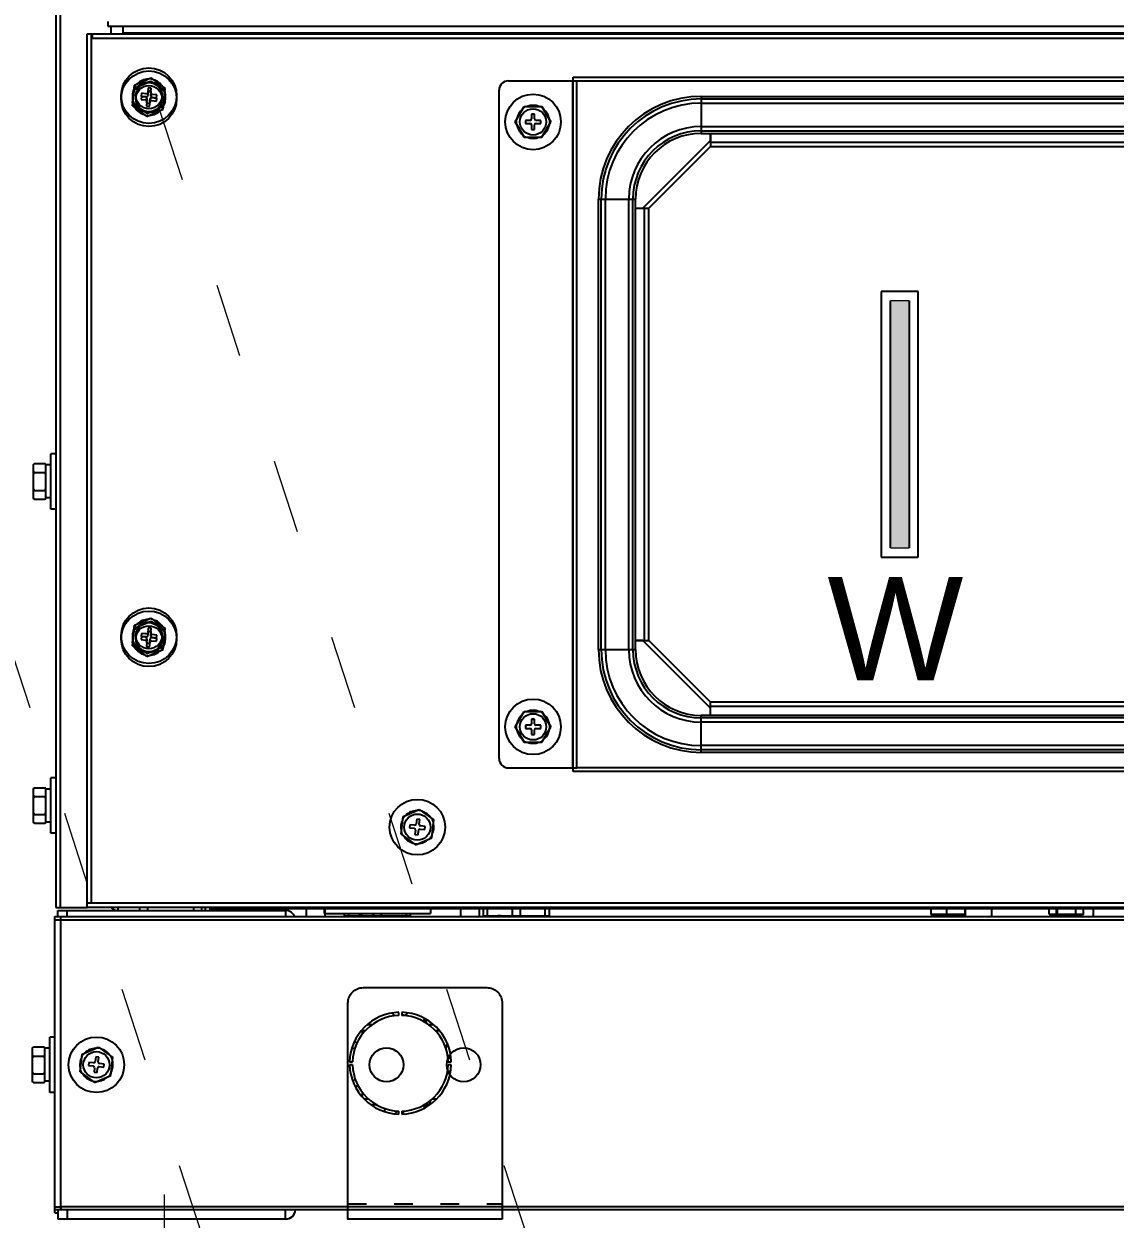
# Model space of a CAD drawing. Extents: x 59521 to 184406, y -1257 to 56672.
# Drawn here: x 89426 to 89779.6, y 13804.5 to 14191.8 of the extents above; entities that cross this region are included whole.
import ezdxf

# ---------------------------------------------------------------- set-up
doc = ezdxf.new("R2010")
doc.units = 0
doc.header["$MEASUREMENT"] = 0
doc.linetypes.add('ACAD_ISO03W100', pattern=[30, 12, -18])
doc.linetypes.add('CENTER', pattern=[50.8, 31.75, -6.35, 6.35, -6.35])
doc.layers.get('0').update_dxf_attribs({"linetype": 'CONTINUOUS'})
for name, color, linetype in [('2201-99013_0', 7, 'CONTINUOUS'), ('2301-12438_0', 7, 'CONTINUOUS'), ('2401-01144-S-M6-16HWM_0', 7, 'CONTINUOUS'), ('2403-00027_S-M6-0_0', 7, 'CONTINUOUS'), ('4208-00681_1_0', 7, 'CONTINUOUS'), ('4208-00681_2_0', 7, 'CONTINUOUS'), ('4209-00026-D30-M_0', 7, 'CONTINUOUS'), ('4209-B0008_0', 7, 'CONTINUOUS'), ('4212-L0877_0', 7, 'CONTINUOUS'), ('4215-12269_10_0', 7, 'CONTINUOUS'), ('4215-19365_1_0', 7, 'CONTINUOUS'), ('4215-19365_2_0', 7, 'CONTINUOUS'), ('4215-19366_0', 7, 'CONTINUOUS'), ('4215-19368_0', 7, 'CONTINUOUS'), ('4215-19371_3_0', 7, 'CONTINUOUS'), ('4215-19373_0', 7, 'CONTINUOUS'), ('4215-19374_0', 7, 'CONTINUOUS'), ('4215-19391_1_0', 7, 'CONTINUOUS'), ('4215-19407_1_0', 7, 'CONTINUOUS'), ('4217-19513_0', 7, 'CONTINUOUS'), ('CORNER_FITTING-1_041_0', 7, 'CONTINUOUS'), ('DT-240_0', 7, 'CONTINUOUS')]:
    doc.layers.add(name, color=color, linetype=linetype)
for name, color, linetype, lineweight in [('3中心线层', 1, 'CENTER', 18), ('dim', 4, 'CONTINUOUS', 18), ('THICK', 7, 'CONTINUOUS', 0)]:
    doc.layers.add(name, color=color, linetype=linetype, lineweight=lineweight)
doc.styles.get("Standard").update_dxf_attribs({"font": '', "height": 60})
doc.styles.get('Standard').set_extended_font_data('SimSun')

# ---------------------------------------------------------------- blocks, each defined once
blk = doc.blocks.new('ETRYRTERRTERWDDASW')
at = {"layer": 'THICK', "color": 1, "linetype": 'ACAD_ISO03W100', "ltscale": 2}
for p, q in [((214128.38, 51356.57), (213334.9, 48924.57)), ((214233.57, 51356.57), (213440.09, 48924.57))]:
    blk.add_line(p, q, dxfattribs=at)
blk = doc.blocks.new('A$C5A9F4CD4')
at = {"layer": 'dim'}
blk.add_hatch(color=1, dxfattribs=at).paths.add_polyline_path([(278.04, 217.5), (284.04, 217.5), (284.04, 297.5), (278.04, 297.5)])
at = {"layer": '2201-99013_0', "color": 87, "linetype": 'Continuous'}
for p, q in [((56.1, 100), (56.1, 101)), ((56.1, 100), (56.1, 101)), ((57.6, 100), (57.6, 101)), ((57.6, 100), (57.6, 101))]:
    blk.add_line(p, q, dxfattribs=at)
at = {"layer": '2301-12438_0', "color": 87, "linetype": 'Continuous'}
for p, q in [((287.04, 300.5), (275.04, 300.5)), ((275.04, 300.5), (275.04, 214.5)), ((287.04, 214.5), (287.04, 300.5)), ((275.04, 214.5), (287.04, 214.5))]:
    blk.add_line(p, q, dxfattribs=at)
at = {"layer": '2401-01144-S-M6-16HWM_0', "color": 87, "linetype": 'Continuous'}
for p, q in [((33.05, 367.43), (38.34, 369.74)), ((33.05, 366.43), (38.34, 368.74)), ((38.34, 369.74), (42.99, 366.31)), ((38.34, 368.74), (42.99, 365.31)), ((32.41, 361.69), (33.05, 367.43)), ((32.41, 360.69), (33.05, 366.43)), ((35.27, 364.78), (35.16, 363.78)), ((36.76, 364.61), (35.27, 364.78)), ((37.48, 366.54), (37.31, 365.05)), ((37.48, 365.54), (37.31, 364.05)), ((38.48, 366.43), (37.48, 366.54)), ((38.48, 365.43), (37.48, 365.54)), ((38.31, 364.94), (38.48, 366.43)), ((38.31, 363.94), (38.48, 365.43)), ((40.24, 364.22), (38.75, 364.39)), ((40.13, 363.22), (40.24, 364.22)), ((42.35, 360.57), (42.99, 366.31)), ((42.35, 359.57), (42.99, 365.31)), ((32.41, 361.69), (37.06, 358.26)), ((32.41, 360.69), (37.06, 357.26)), ((35.16, 363.78), (36.65, 363.61)), ((35.27, 363.78), (35.16, 362.78)), ((35.16, 362.78), (36.65, 362.61)), ((36.76, 363.61), (35.27, 363.78)), ((37.09, 363.06), (36.92, 361.57)), ((37.09, 362.06), (36.92, 360.57)), ((36.92, 361.57), (37.92, 361.46)), ((36.92, 360.57), (37.92, 360.46)), ((37.06, 358.26), (42.35, 360.57)), ((37.92, 361.46), (38.09, 362.95)), ((37.92, 360.46), (38.09, 361.95)), ((38.64, 363.39), (40.13, 363.22)), ((38.64, 362.39), (40.13, 362.22)), ((40.24, 363.22), (38.75, 363.39)), ((40.13, 362.22), (40.24, 363.22)), ((156.43, 355.5), (159.31, 360.5)), ((156.43, 355.5), (159.31, 360.5)), ((159.31, 360.5), (165.09, 360.5)), ((159.31, 360.5), (165.09, 360.5)), ((167.97, 355.5), (165.09, 360.5)), ((165.09, 360.5), (167.97, 355.5)), ((37.06, 357.26), (42.35, 359.57)), ((162.7, 358), (161.7, 358)), ((161.7, 358), (161.7, 356.5)), ((162.7, 358), (161.7, 358)), ((161.7, 358), (161.7, 356.5)), ((162.7, 356.5), (162.7, 358)), ((162.7, 356.5), (162.7, 358)), ((159.31, 350.5), (156.43, 355.5)), ((156.43, 355.5), (159.31, 350.5)), ((161.2, 356), (159.7, 356)), ((159.7, 356), (159.7, 355)), ((161.2, 356), (159.7, 356)), ((159.7, 356), (159.7, 355)), ((159.7, 355), (161.2, 355)), ((159.7, 355), (161.2, 355)), ((161.7, 354.5), (161.7, 353)), ((161.7, 354.5), (161.7, 353)), ((161.7, 353), (162.7, 353)), ((161.7, 353), (162.7, 353)), ((162.7, 353), (162.7, 354.5)), ((162.7, 353), (162.7, 354.5)), ((164.7, 356), (163.2, 356)), ((164.7, 356), (163.2, 356)), ((163.2, 355), (164.7, 355)), ((163.2, 355), (164.7, 355)), ((164.7, 355), (164.7, 356)), ((164.7, 355), (164.7, 356)), ((165.09, 350.5), (167.97, 355.5)), ((165.09, 350.5), (167.97, 355.5)), ((159.31, 350.5), (165.09, 350.5)), ((159.31, 350.5), (165.09, 350.5)), ((7.5, 248), (5.9, 248)), ((5.9, 230), (5.9, 248)), ((7.5, 248), (5.9, 248)), ((5.9, 230), (5.9, 248)), ((0.6, 244.77), (0.3, 244.47)), ((0.6, 244.77), (0.3, 244.47)), ((0.3, 233.53), (0.3, 244.47)), ((0.3, 233.53), (0.3, 244.47)), ((0.6, 244.77), (4, 244.77)), ((0.6, 244.77), (4, 244.77)), ((4.3, 244.47), (4, 244.77)), ((4.3, 244.47), (4, 244.77)), ((4.3, 233.53), (4.3, 244.47)), ((4.3, 233.53), (4.3, 244.47)), ((5.9, 244.35), (4.3, 244.35)), ((5.9, 244.35), (4.3, 244.35)), ((0.6, 241.89), (4, 241.89)), ((0.6, 241.89), (4, 241.89)), ((0.6, 233.23), (0.3, 233.53)), ((0.6, 233.23), (0.3, 233.53)), ((0.6, 236.11), (4, 236.11)), ((0.6, 236.11), (4, 236.11)), ((0.6, 233.23), (4, 233.23)), ((0.6, 233.23), (4, 233.23)), ((4.3, 233.53), (4, 233.23)), ((4.3, 233.53), (4, 233.23)), ((5.9, 233.65), (4.3, 233.65)), ((5.9, 233.65), (4.3, 233.65)), ((7.5, 230), (5.9, 230)), ((7.5, 230), (5.9, 230)), ((33.05, 192.43), (38.34, 194.74)), ((33.05, 191.43), (38.34, 193.74)), ((38.34, 194.74), (42.99, 191.31)), ((38.34, 193.74), (42.99, 190.31)), ((32.41, 186.69), (33.05, 192.43)), ((32.41, 185.69), (33.05, 191.43)), ((35.27, 189.78), (35.16, 188.78)), ((36.76, 189.61), (35.27, 189.78)), ((37.48, 191.54), (37.31, 190.05)), ((37.48, 190.54), (37.31, 189.05)), ((38.48, 191.43), (37.48, 191.54)), ((38.48, 190.43), (37.48, 190.54)), ((38.31, 189.94), (38.48, 191.43)), ((38.31, 188.94), (38.48, 190.43)), ((42.35, 185.57), (42.99, 191.31)), ((42.35, 184.57), (42.99, 190.31)), ((32.41, 186.69), (37.06, 183.26)), ((35.16, 188.78), (36.65, 188.61)), ((35.27, 188.78), (35.16, 187.78)), ((35.16, 187.78), (36.65, 187.61)), ((36.76, 188.61), (35.27, 188.78)), ((37.09, 188.06), (36.92, 186.57)), ((37.09, 187.06), (36.92, 185.57)), ((36.92, 186.57), (37.92, 186.46)), ((37.92, 186.46), (38.09, 187.95)), ((37.92, 185.46), (38.09, 186.95)), ((38.64, 188.39), (40.13, 188.22)), ((38.64, 187.39), (40.13, 187.22)), ((40.24, 189.22), (38.75, 189.39)), ((40.24, 188.22), (38.75, 188.39)), ((40.13, 188.22), (40.24, 189.22)), ((40.13, 187.22), (40.24, 188.22)), ((32.41, 185.69), (37.06, 182.26)), ((36.92, 185.57), (37.92, 185.46)), ((37.06, 183.26), (42.35, 185.57)), ((37.06, 182.26), (42.35, 184.57)), ((156.43, 159.5), (159.31, 164.5)), ((156.43, 159.5), (159.31, 164.5)), ((159.31, 164.5), (165.09, 164.5)), ((159.31, 164.5), (165.09, 164.5)), ((167.97, 159.5), (165.09, 164.5)), ((165.09, 164.5), (167.97, 159.5)), ((159.31, 154.5), (156.43, 159.5)), ((156.43, 159.5), (159.31, 154.5)), ((161.2, 160), (159.7, 160)), ((159.7, 160), (159.7, 159)), ((161.2, 160), (159.7, 160)), ((159.7, 160), (159.7, 159)), ((159.7, 159), (161.2, 159)), ((159.7, 159), (161.2, 159)), ((162.7, 162), (161.7, 162)), ((161.7, 162), (161.7, 160.5)), ((162.7, 162), (161.7, 162)), ((161.7, 162), (161.7, 160.5)), ((162.7, 160.5), (162.7, 162)), ((162.7, 160.5), (162.7, 162)), ((164.7, 160), (163.2, 160)), ((164.7, 160), (163.2, 160)), ((163.2, 159), (164.7, 159)), ((163.2, 159), (164.7, 159)), ((164.7, 159), (164.7, 160)), ((164.7, 159), (164.7, 160)), ((165.09, 154.5), (167.97, 159.5)), ((165.09, 154.5), (167.97, 159.5)), ((161.7, 158.5), (161.7, 157)), ((161.7, 158.5), (161.7, 157)), ((161.7, 157), (162.7, 157)), ((161.7, 157), (162.7, 157)), ((162.7, 157), (162.7, 158.5)), ((162.7, 157), (162.7, 158.5)), ((159.31, 154.5), (165.09, 154.5)), ((159.31, 154.5), (165.09, 154.5)), ((0.6, 139.77), (0.3, 139.47)), ((0.6, 139.77), (0.3, 139.47)), ((0.3, 128.53), (0.3, 139.47)), ((0.3, 128.53), (0.3, 139.47)), ((0.6, 139.77), (4, 139.77)), ((0.6, 139.77), (4, 139.77)), ((4.3, 139.47), (4, 139.77)), ((4.3, 139.47), (4, 139.77)), ((4.3, 128.53), (4.3, 139.47)), ((4.3, 128.53), (4.3, 139.47)), ((7.5, 143), (5.9, 143)), ((5.9, 125), (5.9, 143)), ((7.5, 143), (5.9, 143)), ((5.9, 125), (5.9, 143)), ((0.6, 136.89), (4, 136.89)), ((0.6, 136.89), (4, 136.89)), ((5.9, 139.35), (4.3, 139.35)), ((5.9, 139.35), (4.3, 139.35)), ((120.05, 130.43), (125.34, 132.74)), ((120.05, 130.43), (125.34, 132.74)), ((125.34, 132.74), (129.99, 129.31)), ((125.34, 132.74), (129.99, 129.31)), ((0.6, 128.23), (0.3, 128.53)), ((0.6, 128.23), (0.3, 128.53)), ((0.6, 131.11), (4, 131.11)), ((0.6, 131.11), (4, 131.11)), ((0.6, 128.23), (4, 128.23)), ((0.6, 128.23), (4, 128.23)), ((4.3, 128.53), (4, 128.23)), ((4.3, 128.53), (4, 128.23)), ((5.9, 128.65), (4.3, 128.65)), ((5.9, 128.65), (4.3, 128.65)), ((119.41, 124.69), (120.05, 130.43)), ((119.41, 124.69), (120.05, 130.43)), ((124.48, 129.54), (124.31, 128.05)), ((124.48, 129.54), (124.31, 128.05)), ((125.48, 129.43), (124.48, 129.54)), ((125.48, 129.43), (124.48, 129.54)), ((125.31, 127.94), (125.48, 129.43)), ((125.31, 127.94), (125.48, 129.43)), ((129.35, 123.57), (129.99, 129.31)), ((129.35, 123.57), (129.99, 129.31)), ((7.5, 125), (5.9, 125)), ((7.5, 125), (5.9, 125)), ((119.41, 124.69), (124.06, 121.26)), ((119.41, 124.69), (124.06, 121.26)), ((122.27, 127.78), (122.16, 126.78)), ((122.27, 127.78), (122.16, 126.78)), ((122.16, 126.78), (123.65, 126.61)), ((122.16, 126.78), (123.65, 126.61)), ((123.76, 127.61), (122.27, 127.78)), ((123.76, 127.61), (122.27, 127.78)), ((124.09, 126.06), (123.92, 124.57)), ((124.09, 126.06), (123.92, 124.57)), ((123.92, 124.57), (124.92, 124.46)), ((123.92, 124.57), (124.92, 124.46)), ((124.92, 124.46), (125.09, 125.95)), ((124.92, 124.46), (125.09, 125.95)), ((125.64, 126.39), (127.13, 126.22)), ((125.64, 126.39), (127.13, 126.22)), ((127.24, 127.22), (125.75, 127.39)), ((127.24, 127.22), (125.75, 127.39)), ((127.13, 126.22), (127.24, 127.22)), ((127.13, 126.22), (127.24, 127.22)), ((124.06, 121.26), (129.35, 123.57)), ((124.06, 121.26), (129.35, 123.57)), ((88.7, 100.5), (88.7, 98)), ((94.7, 100.5), (94.7, 98)), ((138.7, 100.5), (138.7, 98)), ((144.7, 100.5), (144.7, 98)), ((293.7, 98), (293.7, 98.5)), ((296.2, 100.5), (296.2, 98)), ((299.7, 98), (299.7, 98.5)), ((302.2, 100.5), (302.2, 98)), ((332, 100.5), (332, 98)), ((332, 98), (332, 98.5)), ((338, 100.5), (338, 98)), ((338, 98), (338, 98.5)), ((7.2, 59), (5.6, 59)), ((5.6, 41), (5.6, 59)), ((7.2, 59), (5.6, 59)), ((5.6, 41), (5.6, 59)), ((0.25, 55.73), (0, 55.47)), ((0.25, 55.73), (0, 55.47)), ((0, 44.53), (0, 55.47)), ((0, 44.53), (0, 55.47)), ((0.3, 55.77), (3.7, 55.77)), ((0.3, 55.77), (3.7, 55.77)), ((4, 55.47), (3.75, 55.73)), ((4, 55.47), (3.75, 55.73)), ((4, 44.53), (4, 55.47)), ((4, 44.53), (4, 55.47)), ((5.6, 55.35), (4, 55.35)), ((5.6, 55.35), (4, 55.35)), ((16.05, 53.43), (21.34, 55.74)), ((16.05, 53.43), (21.34, 55.74)), ((21.34, 55.74), (25.99, 52.31)), ((21.34, 55.74), (25.99, 52.31)), ((0.3, 52.81), (3.7, 52.81)), ((0.3, 52.81), (3.7, 52.81)), ((15.41, 47.69), (16.05, 53.43)), ((15.41, 47.69), (16.05, 53.43)), ((18.27, 50.78), (18.16, 49.78)), ((18.27, 50.78), (18.16, 49.78)), ((19.76, 50.61), (18.27, 50.78)), ((19.76, 50.61), (18.27, 50.78)), ((20.48, 52.54), (20.31, 51.05)), ((20.48, 52.54), (20.31, 51.05)), ((21.48, 52.43), (20.48, 52.54)), ((21.48, 52.43), (20.48, 52.54)), ((21.31, 50.94), (21.48, 52.43)), ((21.31, 50.94), (21.48, 52.43)), ((23.24, 50.22), (21.75, 50.39)), ((23.24, 50.22), (21.75, 50.39)), ((25.35, 46.57), (25.99, 52.31)), ((25.35, 46.57), (25.99, 52.31)), ((0.3, 47.04), (3.7, 47.04)), ((0.3, 47.04), (3.7, 47.04)), ((15.41, 47.69), (20.06, 44.26)), ((15.41, 47.69), (20.06, 44.26)), ((18.16, 49.78), (19.65, 49.61)), ((18.16, 49.78), (19.65, 49.61)), ((20.09, 49.06), (19.92, 47.57)), ((20.09, 49.06), (19.92, 47.57)), ((19.92, 47.57), (20.92, 47.46)), ((19.92, 47.57), (20.92, 47.46)), ((20.06, 44.26), (25.35, 46.57)), ((20.06, 44.26), (25.35, 46.57)), ((20.92, 47.46), (21.09, 48.95)), ((20.92, 47.46), (21.09, 48.95)), ((21.64, 49.39), (23.13, 49.22)), ((21.64, 49.39), (23.13, 49.22)), ((23.13, 49.22), (23.24, 50.22)), ((23.13, 49.22), (23.24, 50.22)), ((0.25, 44.27), (0, 44.53)), ((0.25, 44.27), (0, 44.53)), ((0.3, 44.23), (0.25, 44.27)), ((0.3, 44.23), (0.25, 44.27)), ((0.3, 44.23), (3.7, 44.23)), ((0.3, 44.23), (3.7, 44.23)), ((3.7, 44.23), (3.75, 44.27)), ((3.7, 44.23), (3.75, 44.27)), ((4, 44.53), (3.75, 44.27)), ((4, 44.53), (3.75, 44.27)), ((5.6, 44.65), (4, 44.65)), ((5.6, 44.65), (4, 44.65)), ((7.2, 41), (5.6, 41)), ((7.2, 41), (5.6, 41))]:
    blk.add_line(p, q, dxfattribs=at)
for centre, radius in [((37.7, 364), 9), ((37.7, 363), 9), ((37.7, 364), 4.25), ((37.7, 363), 4.25), ((162.2, 355.5), 9), ((162.2, 355.5), 9), ((162.2, 355.5), 4.25), ((162.2, 355.5), 4.25), ((37.7, 189), 9), ((37.7, 188), 9), ((37.7, 189), 4.25), ((37.7, 188), 4.25), ((162.2, 159.5), 9), ((162.2, 159.5), 9), ((162.2, 159.5), 4.25), ((162.2, 159.5), 4.25), ((124.7, 127), 9), ((124.7, 127), 9), ((124.7, 127), 4.25), ((124.7, 127), 4.25), ((20.7, 50), 9), ((20.7, 50), 9), ((20.7, 50), 4.25), ((20.7, 50), 4.25)]:
    blk.add_circle(centre, radius, dxfattribs=at)
for centre, radius, start, end in [((37.7, 364), 5.35, 92.7492, 134.4285), ((37.7, 363), 5.35, 92.7492, 134.4285), ((37.7, 364), 5.47, 77.5964, 89.5813), ((37.7, 363), 5.47, 77.5964, 89.5813), ((37.7, 364), 5.35, 32.7492, 74.4285), ((37.7, 363), 5.35, 32.7492, 74.4285), ((37.7, 364), 5.35, 152.7492, 194.4285), ((37.7, 363), 5.35, 152.7492, 194.4285), ((37.7, 364), 5.47, 137.5964, 149.5813), ((37.7, 363), 5.47, 137.5964, 149.5813), ((36.82, 365.11), 0.5, 263.5888, 353.5888), ((36.82, 364.11), 0.5, 263.5888, 353.5888), ((38.81, 364.88), 0.5, 173.5888, 263.5888), ((37.7, 364), 5.47, 17.5964, 29.5813), ((37.7, 363), 5.47, 17.5964, 29.5813), ((37.7, 364), 5.35, 332.7492, 14.4285), ((37.7, 363), 5.35, 332.7492, 14.4285), ((37.7, 364), 5.47, 197.5964, 209.5813), ((37.7, 363), 5.47, 197.5964, 209.5813), ((37.7, 364), 5.35, 212.7492, 254.4285), ((36.59, 363.12), 0.5, 353.5888, 83.5888), ((36.59, 362.12), 0.5, 353.5888, 83.5888), ((37.7, 364), 5.35, 272.7492, 314.4285), ((38.58, 362.89), 0.5, 83.5888, 173.5888), ((38.58, 361.89), 0.5, 83.5888, 173.5888), ((38.81, 363.88), 0.5, 173.5888, 263.5888), ((37.7, 364), 5.47, 317.5964, 329.5813), ((37.7, 363), 5.47, 317.5964, 329.5813), ((162.2, 355.5), 5.47, 114.0076, 125.9924), ((162.2, 355.5), 5.47, 114.0076, 125.9924), ((162.2, 355.5), 5.35, 69.1603, 110.8397), ((162.2, 355.5), 5.35, 69.1603, 110.8397), ((162.2, 355.5), 5.47, 54.0076, 65.9924), ((162.2, 355.5), 5.47, 54.0076, 65.9924), ((37.7, 363), 5.35, 212.7492, 254.4285), ((37.7, 364), 5.47, 257.5964, 269.5813), ((37.7, 363), 5.47, 257.5964, 269.5813), ((37.7, 363), 5.35, 272.7492, 314.4285), ((162.2, 355.5), 5.35, 129.1603, 170.8397), ((162.2, 355.5), 5.35, 129.1603, 170.8397), ((161.2, 356.5), 0.5, 270, 0), ((161.2, 356.5), 0.5, 270, 0), ((163.2, 356.5), 0.5, 180, 270), ((163.2, 356.5), 0.5, 180, 270), ((162.2, 355.5), 5.35, 9.1603, 50.8397), ((162.2, 355.5), 5.35, 9.1603, 50.8397), ((162.2, 355.5), 5.47, 174.0076, 185.9924), ((162.2, 355.5), 5.47, 174.0076, 185.9924), ((162.2, 355.5), 5.35, 189.1603, 230.8397), ((162.2, 355.5), 5.35, 189.1603, 230.8397), ((161.2, 354.5), 0.5, 0, 90), ((161.2, 354.5), 0.5, 0, 90), ((163.2, 354.5), 0.5, 90, 180), ((163.2, 354.5), 0.5, 90, 180), ((162.2, 355.5), 5.35, 309.1603, 350.8397), ((162.2, 355.5), 5.35, 309.1603, 350.8397), ((162.2, 355.5), 5.47, 354.0076, 5.9924), ((162.2, 355.5), 5.47, 354.0076, 5.9924), ((162.2, 355.5), 5.47, 234.0076, 245.9924), ((162.2, 355.5), 5.47, 234.0076, 245.9924), ((162.2, 355.5), 5.35, 249.1603, 290.8397), ((162.2, 355.5), 5.35, 249.1603, 290.8397), ((162.2, 355.5), 5.47, 294.0076, 305.9924), ((162.2, 355.5), 5.47, 294.0076, 305.9924), ((1.54, 242.2), 3.56, 39.1364, 39.5012), ((1.54, 242.2), 3.56, 39.1364, 39.5012), ((3.06, 235.8), 3.56, 219.1364, 219.5013), ((3.06, 235.8), 3.56, 219.1364, 219.5013), ((37.7, 189), 5.35, 92.7492, 134.4285), ((37.7, 189), 5.47, 77.5964, 89.5813), ((37.7, 189), 5.35, 32.7492, 74.4285), ((37.7, 189), 5.35, 152.7492, 194.4285), ((37.7, 188), 5.35, 152.7492, 194.4285), ((37.7, 189), 5.47, 137.5964, 149.5813), ((37.7, 188), 5.47, 137.5964, 149.5813), ((37.7, 188), 5.35, 92.7492, 134.4285), ((36.82, 190.11), 0.5, 263.5888, 353.5888), ((37.7, 188), 5.47, 77.5964, 89.5813), ((38.81, 189.88), 0.5, 173.5888, 263.5888), ((37.7, 188), 5.35, 32.7492, 74.4285), ((37.7, 189), 5.47, 17.5964, 29.5813), ((37.7, 188), 5.47, 17.5964, 29.5813), ((37.7, 189), 5.35, 332.7492, 14.4285), ((37.7, 189), 5.47, 197.5964, 209.5813), ((37.7, 188), 5.47, 197.5964, 209.5813), ((37.7, 189), 5.35, 212.7492, 254.4285), ((36.59, 188.12), 0.5, 353.5888, 83.5888), ((36.59, 187.12), 0.5, 353.5888, 83.5888), ((36.82, 189.11), 0.5, 263.5888, 353.5888), ((38.58, 187.89), 0.5, 83.5888, 173.5888), ((38.58, 186.89), 0.5, 83.5888, 173.5888), ((38.81, 188.88), 0.5, 173.5888, 263.5888), ((37.7, 189), 5.47, 317.5964, 329.5813), ((37.7, 188), 5.35, 332.7492, 14.4285), ((37.7, 188), 5.35, 212.7492, 254.4285), ((37.7, 189), 5.47, 257.5964, 269.5813), ((37.7, 188), 5.47, 257.5964, 269.5813), ((37.7, 189), 5.35, 272.7492, 314.4285), ((37.7, 188), 5.35, 272.7492, 314.4285), ((37.7, 188), 5.47, 317.5964, 329.5813), ((162.2, 159.5), 5.35, 129.1603, 170.8397), ((162.2, 159.5), 5.35, 129.1603, 170.8397), ((162.2, 159.5), 5.47, 114.0076, 125.9924), ((162.2, 159.5), 5.47, 114.0076, 125.9924), ((162.2, 159.5), 5.35, 69.1603, 110.8397), ((162.2, 159.5), 5.35, 69.1603, 110.8397), ((162.2, 159.5), 5.47, 54.0076, 65.9924), ((162.2, 159.5), 5.47, 54.0076, 65.9924), ((162.2, 159.5), 5.35, 9.1603, 50.8397), ((162.2, 159.5), 5.35, 9.1603, 50.8397), ((162.2, 159.5), 5.47, 174.0076, 185.9924), ((162.2, 159.5), 5.47, 174.0076, 185.9924), ((161.2, 160.5), 0.5, 270, 0), ((161.2, 160.5), 0.5, 270, 0), ((161.2, 158.5), 0.5, 0, 90), ((161.2, 158.5), 0.5, 0, 90), ((163.2, 160.5), 0.5, 180, 270), ((163.2, 160.5), 0.5, 180, 270), ((163.2, 158.5), 0.5, 90, 180), ((163.2, 158.5), 0.5, 90, 180), ((162.2, 159.5), 5.47, 354.0076, 5.9924), ((162.2, 159.5), 5.47, 354.0076, 5.9924), ((162.2, 159.5), 5.35, 189.1603, 230.8397), ((162.2, 159.5), 5.35, 189.1603, 230.8397), ((162.2, 159.5), 5.47, 234.0076, 245.9924), ((162.2, 159.5), 5.47, 234.0076, 245.9924), ((162.2, 159.5), 5.47, 294.0076, 305.9924), ((162.2, 159.5), 5.47, 294.0076, 305.9924), ((162.2, 159.5), 5.35, 309.1603, 350.8397), ((162.2, 159.5), 5.35, 309.1603, 350.8397), ((162.2, 159.5), 5.35, 249.1603, 290.8397), ((162.2, 159.5), 5.35, 249.1603, 290.8397), ((1.54, 137.2), 3.56, 39.1364, 39.5012), ((1.54, 137.2), 3.56, 39.1364, 39.5012), ((124.7, 127), 5.35, 92.7492, 134.4285), ((124.7, 127), 5.35, 92.7492, 134.4285), ((124.7, 127), 5.47, 77.5964, 89.5813), ((124.7, 127), 5.47, 77.5964, 89.5813), ((124.7, 127), 5.35, 32.7492, 74.4285), ((124.7, 127), 5.35, 32.7492, 74.4285), ((3.06, 130.8), 3.56, 219.1364, 219.5013), ((3.06, 130.8), 3.56, 219.1364, 219.5013), ((124.7, 127), 5.35, 152.7492, 194.4285), ((124.7, 127), 5.35, 152.7492, 194.4285), ((124.7, 127), 5.47, 137.5964, 149.5813), ((124.7, 127), 5.47, 137.5964, 149.5813), ((123.82, 128.11), 0.5, 263.5888, 353.5888), ((123.82, 128.11), 0.5, 263.5888, 353.5888), ((125.81, 127.88), 0.5, 173.5888, 263.5888), ((125.81, 127.88), 0.5, 173.5888, 263.5888), ((124.7, 127), 5.47, 17.5964, 29.5813), ((124.7, 127), 5.47, 17.5964, 29.5813), ((124.7, 127), 5.35, 332.7492, 14.4285), ((124.7, 127), 5.35, 332.7492, 14.4285), ((124.7, 127), 5.47, 197.5964, 209.5813), ((124.7, 127), 5.47, 197.5964, 209.5813), ((124.7, 127), 5.35, 212.7492, 254.4285), ((124.7, 127), 5.35, 212.7492, 254.4285), ((123.59, 126.12), 0.5, 353.5888, 83.5888), ((123.59, 126.12), 0.5, 353.5888, 83.5888), ((125.58, 125.89), 0.5, 83.5888, 173.5888), ((125.58, 125.89), 0.5, 83.5888, 173.5888), ((124.7, 127), 5.47, 317.5964, 329.5813), ((124.7, 127), 5.47, 317.5964, 329.5813), ((124.7, 127), 5.47, 257.5964, 269.5813), ((124.7, 127), 5.47, 257.5964, 269.5813), ((124.7, 127), 5.35, 272.7492, 314.4285), ((124.7, 127), 5.35, 272.7492, 314.4285), ((20.7, 50), 5.35, 92.7492, 134.4285), ((20.7, 50), 5.35, 92.7492, 134.4285), ((20.7, 50), 5.47, 77.5964, 89.5813), ((20.7, 50), 5.47, 77.5964, 89.5813), ((20.7, 50), 5.35, 32.7492, 74.4285), ((20.7, 50), 5.35, 32.7492, 74.4285), ((20.7, 50), 5.35, 152.7492, 194.4285), ((20.7, 50), 5.35, 152.7492, 194.4285), ((20.7, 50), 5.47, 137.5964, 149.5813), ((20.7, 50), 5.47, 137.5964, 149.5813), ((19.82, 51.11), 0.5, 263.5888, 353.5888), ((19.82, 51.11), 0.5, 263.5888, 353.5888), ((21.81, 50.88), 0.5, 173.5888, 263.5888), ((21.81, 50.88), 0.5, 173.5888, 263.5888), ((20.7, 50), 5.47, 17.5964, 29.5813), ((20.7, 50), 5.47, 17.5964, 29.5813), ((20.7, 50), 5.35, 332.7492, 14.4285), ((20.7, 50), 5.35, 332.7492, 14.4285), ((20.7, 50), 5.47, 197.5964, 209.5813), ((20.7, 50), 5.47, 197.5964, 209.5813), ((20.7, 50), 5.35, 212.7492, 254.4285), ((20.7, 50), 5.35, 212.7492, 254.4285), ((19.59, 49.12), 0.5, 353.5888, 83.5888), ((19.59, 49.12), 0.5, 353.5888, 83.5888), ((21.58, 48.89), 0.5, 83.5888, 173.5888), ((21.58, 48.89), 0.5, 83.5888, 173.5888), ((20.7, 50), 5.47, 317.5964, 329.5813), ((20.7, 50), 5.47, 317.5964, 329.5813), ((20.7, 50), 5.47, 257.5964, 269.5813), ((20.7, 50), 5.47, 257.5964, 269.5813), ((20.7, 50), 5.35, 272.7492, 314.4285), ((20.7, 50), 5.35, 272.7492, 314.4285)]:
    blk.add_arc(centre, radius, start, end, dxfattribs=at)
for points in [[(0.3, 244.44), (0.39, 244.56), (0.49, 244.67), (0.6, 244.77)], [(0.3, 244.44), (0.39, 244.56), (0.49, 244.67), (0.6, 244.77)], [(4.29, 244.46), (4.2, 244.57), (4.1, 244.67), (4, 244.77)], [(4.29, 244.46), (4.2, 244.57), (4.1, 244.67), (4, 244.77)], [(0.6, 241.89), (0.49, 241.99), (0.39, 242.1), (0.3, 242.22)], [(0.6, 241.89), (0.49, 241.99), (0.39, 242.1), (0.3, 242.22)], [(0.3, 241.23), (0.39, 241.45), (0.49, 241.67), (0.6, 241.89)], [(0.3, 241.23), (0.39, 241.45), (0.49, 241.67), (0.6, 241.89)], [(4, 241.89), (4.11, 241.99), (4.21, 242.1), (4.3, 242.22)], [(4, 241.89), (4.11, 241.99), (4.21, 242.1), (4.3, 242.22)], [(4.3, 241.23), (4.21, 241.45), (4.11, 241.67), (4, 241.89)], [(4.3, 241.23), (4.21, 241.45), (4.11, 241.67), (4, 241.89)], [(0.6, 236.11), (0.49, 236.33), (0.39, 236.55), (0.3, 236.77)], [(0.6, 236.11), (0.49, 236.33), (0.39, 236.55), (0.3, 236.77)], [(4, 236.11), (4.11, 236.33), (4.21, 236.55), (4.3, 236.77)], [(4, 236.11), (4.11, 236.33), (4.21, 236.55), (4.3, 236.77)], [(0.3, 235.78), (0.39, 235.9), (0.49, 236.01), (0.6, 236.11)], [(0.3, 235.78), (0.39, 235.9), (0.49, 236.01), (0.6, 236.11)], [(0.6, 233.23), (0.5, 233.33), (0.4, 233.43), (0.31, 233.54)], [(0.6, 233.23), (0.5, 233.33), (0.4, 233.43), (0.31, 233.54)], [(4.3, 235.78), (4.21, 235.9), (4.11, 236.01), (4, 236.11)], [(4.3, 235.78), (4.21, 235.9), (4.11, 236.01), (4, 236.11)], [(4, 233.23), (4.11, 233.33), (4.21, 233.44), (4.3, 233.56)], [(4, 233.23), (4.11, 233.33), (4.21, 233.44), (4.3, 233.56)], [(0.3, 139.44), (0.39, 139.56), (0.49, 139.67), (0.6, 139.77)], [(0.3, 139.44), (0.39, 139.56), (0.49, 139.67), (0.6, 139.77)], [(4.29, 139.46), (4.2, 139.57), (4.1, 139.67), (4, 139.77)], [(4.29, 139.46), (4.2, 139.57), (4.1, 139.67), (4, 139.77)], [(0.6, 136.89), (0.49, 136.99), (0.39, 137.1), (0.3, 137.22)], [(0.6, 136.89), (0.49, 136.99), (0.39, 137.1), (0.3, 137.22)], [(0.3, 136.23), (0.39, 136.45), (0.49, 136.67), (0.6, 136.89)], [(0.3, 136.23), (0.39, 136.45), (0.49, 136.67), (0.6, 136.89)], [(4, 136.89), (4.11, 136.99), (4.21, 137.1), (4.3, 137.22)], [(4, 136.89), (4.11, 136.99), (4.21, 137.1), (4.3, 137.22)], [(4.3, 136.23), (4.21, 136.45), (4.11, 136.67), (4, 136.89)], [(4.3, 136.23), (4.21, 136.45), (4.11, 136.67), (4, 136.89)], [(0.6, 131.11), (0.49, 131.33), (0.39, 131.55), (0.3, 131.77)], [(0.6, 131.11), (0.49, 131.33), (0.39, 131.55), (0.3, 131.77)], [(4, 131.11), (4.11, 131.33), (4.21, 131.55), (4.3, 131.77)], [(4, 131.11), (4.11, 131.33), (4.21, 131.55), (4.3, 131.77)], [(0.3, 130.78), (0.39, 130.9), (0.49, 131.01), (0.6, 131.11)], [(0.3, 130.78), (0.39, 130.9), (0.49, 131.01), (0.6, 131.11)], [(0.6, 128.23), (0.5, 128.33), (0.4, 128.43), (0.31, 128.54)], [(0.6, 128.23), (0.5, 128.33), (0.4, 128.43), (0.31, 128.54)], [(4.3, 130.78), (4.21, 130.9), (4.11, 131.01), (4, 131.11)], [(4.3, 130.78), (4.21, 130.9), (4.11, 131.01), (4, 131.11)], [(4, 128.23), (4.11, 128.33), (4.21, 128.44), (4.3, 128.56)], [(4, 128.23), (4.11, 128.33), (4.21, 128.44), (4.3, 128.56)], [(0, 55.43), (0.09, 55.55), (0.19, 55.67), (0.3, 55.77)], [(0, 55.43), (0.09, 55.55), (0.19, 55.67), (0.3, 55.77)], [(4, 55.43), (3.91, 55.55), (3.81, 55.67), (3.7, 55.77)], [(4, 55.43), (3.91, 55.55), (3.81, 55.67), (3.7, 55.77)], [(0.3, 52.81), (0.19, 52.92), (0.09, 53.03), (0, 53.15)], [(0.3, 52.81), (0.19, 52.92), (0.09, 53.03), (0, 53.15)], [(0, 52.15), (0.09, 52.38), (0.19, 52.6), (0.3, 52.81)], [(0, 52.15), (0.09, 52.38), (0.19, 52.6), (0.3, 52.81)], [(3.7, 52.81), (3.81, 52.92), (3.91, 53.03), (4, 53.15)], [(3.7, 52.81), (3.81, 52.92), (3.91, 53.03), (4, 53.15)], [(4, 52.15), (3.91, 52.38), (3.81, 52.6), (3.7, 52.81)], [(4, 52.15), (3.91, 52.38), (3.81, 52.6), (3.7, 52.81)], [(0.3, 47.04), (0.19, 47.26), (0.09, 47.48), (0, 47.7)], [(0.3, 47.04), (0.19, 47.26), (0.09, 47.48), (0, 47.7)], [(0, 46.72), (0.09, 46.83), (0.19, 46.94), (0.3, 47.04)], [(0, 46.72), (0.09, 46.83), (0.19, 46.94), (0.3, 47.04)], [(3.7, 47.04), (3.81, 47.26), (3.91, 47.48), (4, 47.7)], [(3.7, 47.04), (3.81, 47.26), (3.91, 47.48), (4, 47.7)], [(4, 46.72), (3.91, 46.83), (3.8, 46.94), (3.7, 47.04)], [(4, 46.72), (3.91, 46.83), (3.8, 46.94), (3.7, 47.04)], [(0.25, 44.27), (0.16, 44.36), (0.08, 44.45), (0, 44.55)], [(0.25, 44.27), (0.16, 44.36), (0.08, 44.45), (0, 44.55)], [(3.75, 44.27), (3.84, 44.36), (3.92, 44.45), (4, 44.55)], [(3.75, 44.27), (3.84, 44.36), (3.92, 44.45), (4, 44.55)]]:
    blk.add_open_spline(points, degree=3, dxfattribs=at)
at = {"layer": '2403-00027_S-M6-0_0', "color": 87, "linetype": 'Continuous'}
for p, q in [((291.17, 98.8), (291.17, 100.5)), ((291.17, 98.8), (302.22, 98.8)), ((291.17, 98.8), (291.47, 98.5)), ((291.47, 98.5), (301.92, 98.5)), ((302.22, 98.8), (301.92, 98.5)), ((302.22, 98.8), (302.22, 100.5)), ((329.47, 98.8), (329.47, 100.5)), ((329.47, 98.8), (340.52, 98.8)), ((329.47, 98.8), (329.77, 98.5)), ((329.77, 98.5), (340.22, 98.5)), ((340.52, 98.8), (340.22, 98.5)), ((340.52, 98.8), (340.52, 100.5))]:
    blk.add_line(p, q, dxfattribs=at)
at = {"layer": '4208-00681_1_0', "color": 87, "linetype": 'Continuous'}
for p, q in [((103.8, 98.23), (103.7, 98.18)), ((103.7, 98.17), (103.7, 98.18)), ((103.7, 98.17), (103.7, 98.09)), ((103.7, 98.09), (103.7, 98.08)), ((103.7, 98.08), (103.84, 98)), ((118.9, 98.12), (119.09, 98.23)), ((119.14, 98), (118.91, 98.13)), ((148.8, 98.23), (148.7, 98.18)), ((148.7, 98.17), (148.7, 98.18)), ((148.7, 98.17), (148.7, 98.09)), ((148.7, 98.09), (148.7, 98.08)), ((148.7, 98.08), (148.84, 98)), ((163.9, 98.12), (164.09, 98.23)), ((164.14, 98), (163.91, 98.13))]:
    blk.add_line(p, q, dxfattribs=at)
for points, knots in [([(103.7, 98.18), (103.75, 98.21), (103.94, 98.2), (104.11, 98.23), (104.23, 98.23)], [0, 0, 0, 0, 0.298399, 1, 1, 1, 1]), ([(106.89, 98.23), (106.44, 98.22), (105.81, 98.21), (105.03, 98.18), (104.57, 98.16), (104.22, 98.14), (103.93, 98.13), (103.81, 98.1), (103.7, 98.1), (103.7, 98.09)], [0, 0, 0, 0, 0.41875, 0.590881, 0.735004, 0.849197, 0.931967, 0.982291, 1, 1, 1, 1]), ([(118.9, 98.12), (118.85, 98.09), (118.62, 98.1), (118.18, 98.05), (117.48, 98.03), (116.94, 98.01), (116.63, 98)], [0, 0, 0, 0, 0.084227, 0.284388, 0.593543, 1, 1, 1, 1]), ([(148.7, 98.18), (148.75, 98.21), (148.94, 98.2), (149.11, 98.23), (149.23, 98.23)], [0, 0, 0, 0, 0.298399, 1, 1, 1, 1]), ([(151.89, 98.23), (151.44, 98.22), (150.81, 98.21), (150.03, 98.18), (149.57, 98.16), (149.22, 98.14), (148.93, 98.13), (148.81, 98.1), (148.7, 98.1), (148.7, 98.09)], [0, 0, 0, 0, 0.41875, 0.590881, 0.735004, 0.849197, 0.931967, 0.982291, 1, 1, 1, 1]), ([(163.9, 98.12), (163.85, 98.09), (163.62, 98.1), (163.18, 98.05), (162.48, 98.03), (161.94, 98.01), (161.63, 98)], [0, 0, 0, 0, 0.084227, 0.284388, 0.593543, 1, 1, 1, 1])]:
    blk.add_open_spline(points, degree=3, knots=knots, dxfattribs=at)
at = {"layer": '4208-00681_2_0', "color": 87, "linetype": 'Continuous'}
for p, q in [((101.03, 99), (101.03, 98.23)), ((101.03, 98.23), (122.37, 98.23)), ((102.35, 99), (102.35, 98.23)), ((110.38, 99), (110.38, 98.23)), ((113.02, 99), (113.02, 98.23)), ((121.05, 99), (121.05, 98.23)), ((122.37, 99), (122.37, 98.23)), ((146.03, 100.5), (146.03, 98.23)), ((146.03, 98.23), (167.37, 98.23)), ((147.35, 100.5), (147.35, 98.23)), ((155.38, 100.5), (155.38, 98.23)), ((158.02, 100.5), (158.02, 98.23)), ((166.05, 100.5), (166.05, 98.23)), ((167.37, 100.5), (167.37, 98.23))]:
    blk.add_line(p, q, dxfattribs=at)
at = {"layer": '4209-00026-D30-M_0', "color": 87, "linetype": 'Continuous'}
for p, q in [((94.45, 100.5), (94.45, 99)), ((94.45, 99), (128.95, 99)), ((128.95, 100.5), (128.95, 99))]:
    blk.add_line(p, q, dxfattribs=at)
at = {"layer": '4209-B0008_0', "color": 87, "linetype": 'Continuous'}
for p, q in [((216.7, 363.78), (532.7, 363.78)), ((216.7, 363.78), (216.7, 351.78)), ((216.7, 362.92), (532.7, 362.92)), ((216.7, 361.58), (532.7, 361.58)), ((216.7, 353.98), (532.7, 353.98)), ((216.7, 352.64), (532.7, 352.64)), ((216.7, 351.78), (532.7, 351.78)), ((183.42, 330.5), (195.42, 330.5)), ((183.42, 184.5), (183.42, 330.5)), ((184.28, 184.5), (184.28, 330.5)), ((185.62, 184.5), (185.62, 330.5)), ((193.22, 184.5), (193.22, 330.5)), ((194.56, 184.5), (194.56, 330.5)), ((195.42, 184.5), (195.42, 330.5)), ((183.42, 184.5), (195.42, 184.5)), ((532.7, 163.22), (216.7, 163.22)), ((216.7, 151.22), (216.7, 163.22)), ((532.7, 162.36), (216.7, 162.36)), ((532.7, 161.02), (216.7, 161.02)), ((532.7, 153.42), (216.7, 153.42)), ((532.7, 152.08), (216.7, 152.08)), ((532.7, 151.22), (216.7, 151.22))]:
    blk.add_line(p, q, dxfattribs=at)
for centre, radius, start, end in [((216.7, 330.5), 33.28, 90, 180), ((216.7, 330.5), 32.42, 90, 180), ((216.7, 330.5), 31.08, 90, 180), ((216.7, 330.5), 23.48, 90, 180), ((216.7, 330.5), 22.14, 90, 180), ((216.7, 330.5), 21.28, 90, 180), ((216.7, 184.5), 33.28, 180, 270), ((216.7, 184.5), 32.42, 180, 270), ((216.7, 184.5), 31.08, 180, 270), ((216.7, 184.5), 23.48, 180, 270), ((216.7, 184.5), 22.14, 180, 270), ((216.7, 184.5), 21.28, 180, 270)]:
    blk.add_arc(centre, radius, start, end, dxfattribs=at)
at = {"layer": '4212-L0877_0', "color": 87, "linetype": 'Continuous'}
blk.add_line((27.7, 100), (27.7, 101), dxfattribs=at)
blk.add_line((27.7, 100), (27.7, 101), dxfattribs=at)
blk.add_arc((27.7, 103), 3, 222.2942, 270, dxfattribs=at)
blk.add_arc((27.7, 103), 3, 222.2942, 270, dxfattribs=at)
at = {"layer": '4215-12269_10_0', "color": 87, "linetype": 'Continuous'}
blk.add_line((692.2, 100.5), (57.6, 100.5), dxfattribs=at)
blk.add_line((692.2, 100.5), (57.6, 100.5), dxfattribs=at)
at = {"layer": '4215-19365_1_0', "color": 87, "linetype": 'Continuous'}
for p, q in [((17.7, 384), (731.7, 384)), ((17.7, 101), (17.7, 384)), ((17.7, 384), (731.7, 384)), ((17.7, 101), (17.7, 384)), ((19.1, 102.4), (19.1, 384)), ((19.1, 102.4), (19.1, 384)), ((19.4, 382.6), (19.4, 384)), ((19.4, 382.6), (19.4, 384)), ((29.4, 384), (29.4, 386.5)), ((29.4, 384), (29.4, 386.5)), ((720, 384.2), (29.4, 384.2)), ((720, 384.2), (29.4, 384.2)), ((19.4, 382.6), (730, 382.6)), ((19.4, 382.6), (730, 382.6)), ((219.7, 351.78), (219.7, 347.5)), ((219.7, 348.9), (529.7, 348.9)), ((219.7, 347.5), (529.7, 347.5)), ((195.42, 327.5), (199.7, 327.5)), ((198.3, 187.5), (198.3, 327.5)), ((199.7, 187.5), (199.7, 327.5)), ((195.42, 187.5), (199.7, 187.5)), ((529.7, 167.5), (219.7, 167.5)), ((219.7, 163.22), (219.7, 167.5)), ((529.7, 166.1), (219.7, 166.1)), ((731.7, 102.4), (17.7, 102.4)), ((19.1, 102.4), (17.7, 102.4)), ((731.7, 101), (17.7, 101)), ((731.7, 101), (17.7, 101)), ((730.3, 102.4), (19.1, 102.4))]:
    blk.add_line(p, q, dxfattribs=at)
at = {"layer": '4215-19365_2_0', "color": 87, "linetype": 'Continuous'}
for p, q in [((197.72, 327.5), (219.7, 349.48)), ((219.7, 349.48), (219.7, 351.78)), ((199.7, 327.5), (219.7, 347.5)), ((195.42, 327.5), (197.72, 327.5)), ((197.72, 187.5), (195.42, 187.5)), ((219.7, 165.52), (197.72, 187.5)), ((219.7, 167.5), (199.7, 187.5)), ((219.7, 163.22), (219.7, 165.52))]:
    blk.add_line(p, q, dxfattribs=at)
at = {"layer": '4215-19366_0', "color": 87, "linetype": 'Continuous'}
for p, q in [((7.2, 2), (7.2, 3)), ((7.2, 2), (8.2, 2)), ((8.2, 3), (8.2, 2.41))]:
    blk.add_line(p, q, dxfattribs=at)
at = {"layer": '4215-19368_0', "color": 87, "linetype": 'Continuous'}
for p, q in [((154.2, 368.8), (176.4, 368.8)), ((175, 368.8), (175, 146.2)), ((175.2, 370), (574.2, 370)), ((175.2, 145), (175.2, 370)), ((176.4, 368.8), (573, 368.8)), ((176.4, 146.2), (176.4, 368.8)), ((151.2, 149.2), (151.2, 365.8)), ((154.2, 146.2), (176.4, 146.2)), ((574.2, 145), (175.2, 145)), ((573, 146.2), (176.4, 146.2))]:
    blk.add_line(p, q, dxfattribs=at)
for centre, start, end in [((154.2, 365.8), 90, 180), ((154.2, 149.2), 180, 270)]:
    blk.add_arc(centre, 3, start, end, dxfattribs=at)
at = {"layer": '4215-19371_3_0', "color": 87, "linetype": 'Continuous'}
for p, q in [((7.5, 1096.5), (7.5, 101)), ((7.5, 1096.5), (7.5, 101)), ((8.9, 1096.5), (8.9, 101)), ((8.9, 1096.5), (8.9, 101)), ((25.5, 384), (25.5, 386.5)), ((25.5, 384), (25.5, 386.5)), ((7.5, 101), (17.7, 101)), ((7.5, 101), (17.7, 101))]:
    blk.add_line(p, q, dxfattribs=at)
at = {"layer": '4215-19373_0', "color": 87, "linetype": 'Continuous'}
for p, q in [((7.2, 98), (742.2, 98)), ((7.2, 2), (7.2, 98)), ((7.2, 98), (742.2, 98)), ((7.2, 3), (7.2, 98)), ((7.2, 97), (742.2, 97)), ((7.2, 97), (9.2, 97)), ((9.2, 3), (9.2, 98)), ((9.2, 97), (9.2, 98)), ((9.2, 97), (740.2, 97)), ((9.2, 4), (9.2, 97)), ((118.7, 65.99), (118.7, 66.99)), ((119.7, 66.99), (119.7, 65.99)), ((102.71, 51), (103.71, 51)), ((134.69, 51), (135.69, 51)), ((103.71, 50), (102.71, 50)), ((135.69, 50), (134.69, 50)), ((118.7, 34.01), (118.7, 35.01)), ((119.7, 35.01), (119.7, 34.01)), ((7.2, 4), (9.2, 4)), ((740.2, 4), (9.2, 4)), ((9.2, 4), (9.2, 3)), ((742.2, 3), (7.2, 3))]:
    blk.add_line(p, q, dxfattribs=at)
for radius, start, end in [(16.5, 91.7365, 178.2635), (15.5, 91.8486, 178.1514), (16.5, 1.7365, 88.2635), (15.5, 1.8486, 88.1514), (16.5, 181.7365, 268.2635), (15.5, 181.8486, 268.1514), (16.5, 271.7365, 358.2635), (15.5, 271.8486, 358.1514)]:
    blk.add_arc((119.2, 50.5), radius, start, end, dxfattribs=at)
at = {"layer": '4215-19374_0', "color": 87, "linetype": 'Continuous'}
for p, q in [((117.41, 65.88), (116.52, 66.76)), ((108.46, 63), (110.07, 63)), ((114.2, 65.16), (114.2, 65.21)), ((127.4, 64.79), (127.4, 63.64)), ((128.33, 63), (129.94, 63)), ((107.83, 61), (106.48, 61)), ((106.87, 59.87), (106.87, 61.43)), ((131.91, 61), (130.57, 61)), ((104.37, 54.92), (103.57, 55.72)), ((104.38, 57.74), (105.14, 56.98)), ((133.95, 55.2), (134.42, 56.81)), ((103.83, 44.54), (104.6, 45.32)), ((105.46, 43.35), (104.73, 42.62)), ((106.87, 39.57), (106.87, 41.13)), ((107.38, 39), (108.84, 39)), ((129.56, 39), (131.02, 39)), ((111.63, 37), (109.75, 37)), ((114.2, 34.8), (114.2, 35.84)), ((117.4, 34.12), (118.24, 34.95)), ((120.07, 35.04), (120.07, 34.04)), ((127.4, 37.36), (127.4, 36.21)), ((128.65, 37), (128.01, 37)), ((128.58, 36.95), (129.05, 38.54))]:
    blk.add_line(p, q, dxfattribs=at)
for centre, radius, start, end in [((120.5, 67.31), 1.2, 228.0115, 335.7761), ((128.01, 64.2), 1.2, 140.2338, 191.6396), ((134.7, 53.96), 1.8, 266.5123, 299.2167), ((134.7, 46.04), 1.8, 65.8052, 98.1478), ((117.39, 35.8), 1.2, 315, 320.58), ((128.01, 35.8), 1.2, 90, 176.3002)]:
    blk.add_arc(centre, radius, start, end, dxfattribs=at)
at = {"layer": '4215-19391_1_0', "color": 87, "linetype": 'Continuous'}
for p, q in [((24.4, 388), (24.4, 386.5)), ((24.4, 388), (24.4, 386.5)), ((24.4, 386.5), (725, 386.5)), ((24.4, 386.5), (725, 386.5))]:
    blk.add_line(p, q, dxfattribs=at)
at = {"layer": '4215-19407_1_0', "color": 87, "linetype": 'Continuous'}
for p, q in [((8.2, 100), (82, 100)), ((8.2, 98), (8.2, 100)), ((8.2, 100), (82, 100)), ((8.2, 98), (8.2, 100)), ((11.2, 98), (11.2, 100)), ((11.2, 98), (11.2, 100)), ((82, 100), (82, 98)), ((82, 100), (82, 98)), ((8.2, 2.41), (8.2, 0)), ((8.2, 2), (8.2, 0)), ((82, 0), (8.2, 0)), ((82, 0), (8.2, 0)), ((11.2, 3), (11.2, 0)), ((11.2, 2), (11.2, 0)), ((82, 0), (82, 3)), ((82, 0), (82, 2))]:
    blk.add_line(p, q, dxfattribs=at)
for centre, start, end in [((82, 96.8), 22.142, 90), ((82, 96.8), 22.142, 90), ((82, 3.2), 270, 356.3517), ((82, 3.2), 270, 337.858)]:
    blk.add_arc(centre, 3.2, start, end, dxfattribs=at)
at = {"layer": '4217-19513_0', "color": 87, "linetype": 'Continuous'}
blk.add_line((278.04, 217.5), (278.04, 297.5), dxfattribs=at)
at = {"layer": '4217-19513_0', "color": 1, "linetype": 'Continuous'}
blk.add_line((284.04, 297.5), (284.04, 217.5), dxfattribs=at)
at = {"layer": 'CORNER_FITTING-1_041_0', "color": 87, "linetype": 'Continuous'}
for p, q in [((34.7, 101), (34.7, 100)), ((34.7, 101), (34.7, 100)), ((37.2, 101), (37.2, 100)), ((37.2, 101), (37.2, 100)), ((52.2, 101), (52.2, 100)), ((52.2, 101), (52.2, 100)), ((54.7, 101), (54.7, 100)), ((54.7, 101), (54.7, 100))]:
    blk.add_line(p, q, dxfattribs=at)
at = {"layer": 'dim', "color": 1}
blk.add_lwpolyline([(278.04, 217.5), (284.04, 217.5), (284.04, 297.5), (278.04, 297.5)], close=True, dxfattribs=at)
at = {"layer": 'DT-240_0', "color": 87, "linetype": 'Continuous'}
for p, q in [((310.7, 100.5), (310.7, 98)), ((331.7, 100.5), (331.7, 98)), ((343.7, 100.5), (343.7, 98))]:
    blk.add_line(p, q, dxfattribs=at)
at = {"layer": 'dim', "color": 87, "insert": (301.62, 207.99), "char_height": 33.408, "width": 41.9873, "attachment_point": 3}
blk.add_mtext('{\\fArial|b0|i0|c0|p34;\\C1;W}', dxfattribs=at)
blk = doc.blocks.new('kjkhklhgk')
at = {"color": 87}
blk.add_lwpolyline([(49996.5, -18861.1), (49946.5, -18861.1), (49946.5, -18791.1, -0.414214), (49951.5, -18786.1), (49991.5, -18786.1, -0.414214), (49996.5, -18791.1)], format="xyb", close=True, dxfattribs=at)
at = {"color": 87, "linetype": 'ACAD_ISO03W100', "ltscale": 0.5}
blk.add_lwpolyline([(49996.5, -18861.1), (49946.5, -18861.1), (49946.5, -18856.1), (49996.5, -18856.1)], close=True, dxfattribs=at)
at = {"color": 87}
for centre in [(49959, -18811.1), (49984, -18811.1)]:
    blk.add_circle(centre, 5.5, dxfattribs=at)
at = {"layer": '3中心线层', "color": 87, "ltscale": 0.35}
blk.add_line((49887, -18853.1), (49887, -18873.1), dxfattribs=at)

msp = doc.modelspace()

# ---------------------------------------------------------------- block references
at = {"xscale": -1}
msp.add_blockref('ETRYRTERRTERWDDASW', (302984.075, -35310.041), dxfattribs=at)
at = {"color": 3}
msp.add_blockref('A$C5A9F4CD4', (89428.783, 13804.528), dxfattribs=at)
at = {"color": 0}
msp.add_blockref('kjkhklhgk', (39584.484, 32665.623), dxfattribs=at)

doc.saveas('drawing.dxf')
